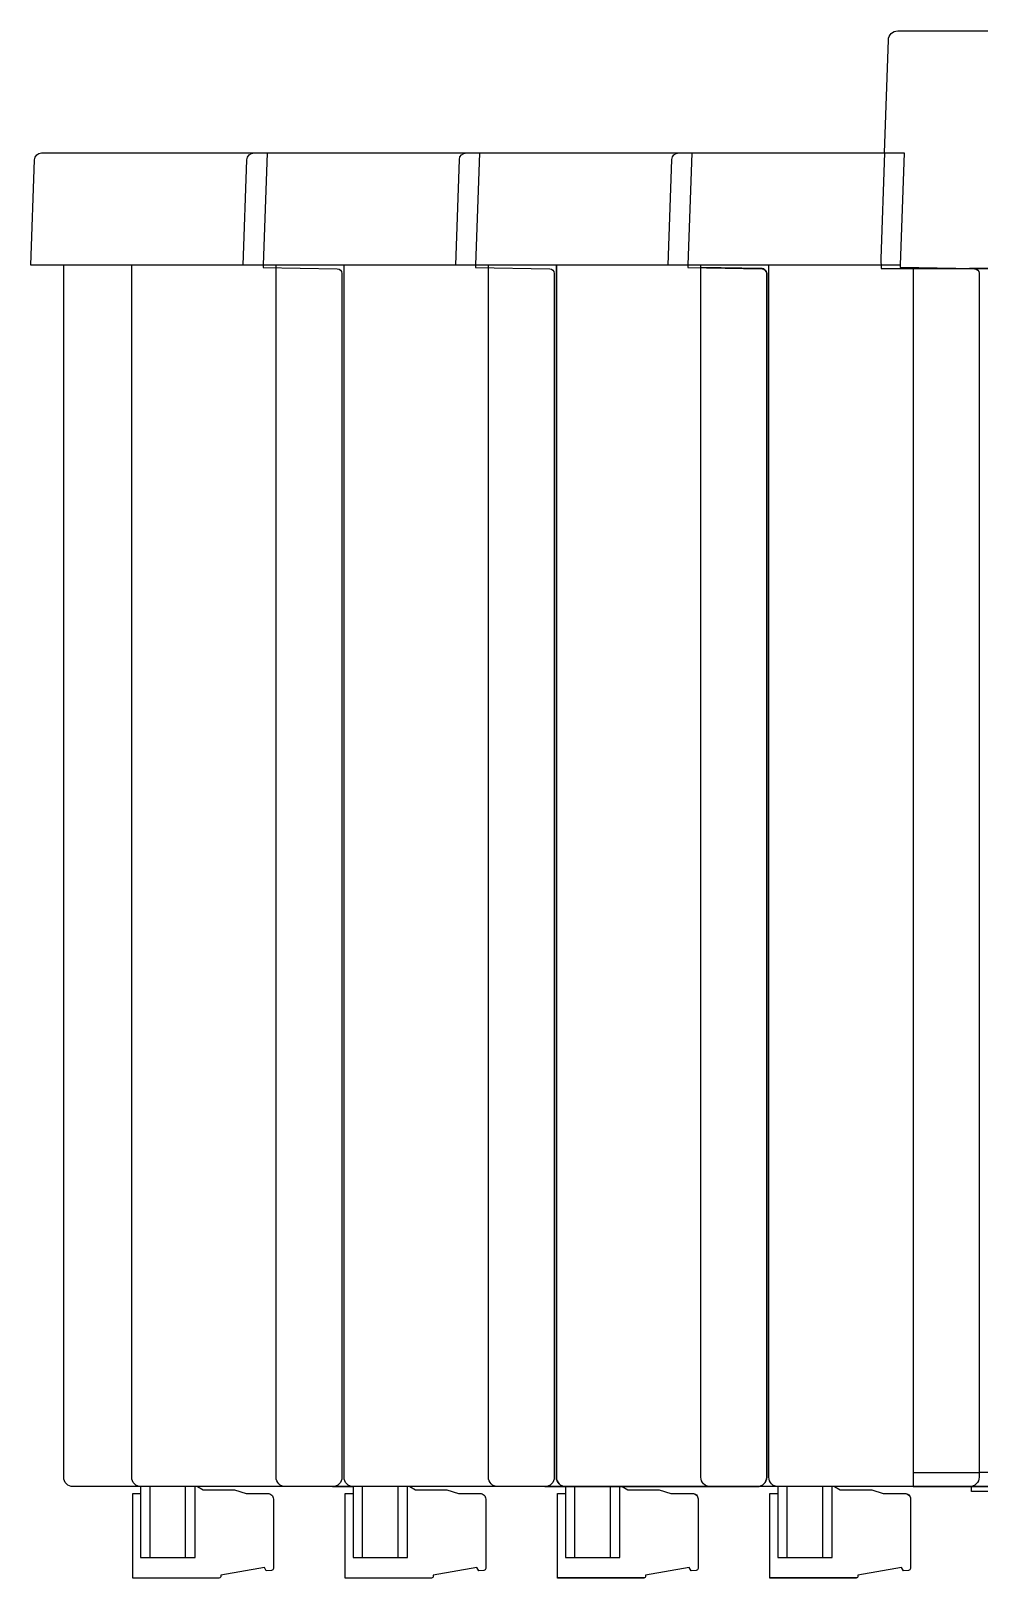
# Model space of a CAD drawing. Extents: x 1 to 47, y 1 to 35.
# Drawn here: x 35.68 to 39.67, y 19.86 to 26.36 of the extents above; entities that cross this region are included whole.
import ezdxf

# ---------------------------------------------------------------- set-up
doc = ezdxf.new("R2010")
doc.units = 0
doc.header["$MEASUREMENT"] = 0
for name, color, linetype in [('10_00______DWG_', 7, 'CONTINUOUS'), ('9_01__0__NONE', 7, 'CONTINUOUS'), ('9_02__1__21_UNIVERSAL_BINA', 7, 'CONTINUOUS'), ('9_03__2__42_UNIVERSAL_BINA', 7, 'CONTINUOUS'), ('9_04__3__63_UNIVERSAL_BINA', 7, 'CONTINUOUS'), ('9_05__4__84_UNIVERSAL_BINA', 7, 'CONTINUOUS'), ('9_06__5__21_UNIVERSAL_BINA', 7, 'CONTINUOUS'), ('9_07__6__21_UNIVERSAL_BINA', 7, 'CONTINUOUS'), ('9_08__7__21_UNIVERSAL_BINA', 7, 'CONTINUOUS'), ('9_09__8__42_UNIVERSAL_BINA', 7, 'CONTINUOUS'), ('9_10__9__42_UNIVERSAL_BINA', 7, 'CONTINUOUS'), ('9_11__A__63_UNIVERSAL_BINA', 7, 'CONTINUOUS'), ('9_12__B__12_ELECTROMECHANI', 7, 'CONTINUOUS'), ('9_13__C__24_ELECTROMECHANI', 7, 'CONTINUOUS'), ('9_14__D__36_ELECTROMECHANI', 7, 'CONTINUOUS'), ('9_15__E__48_ELECTROMECHANI', 7, 'CONTINUOUS')]:
    doc.layers.add(name, color=color, linetype=linetype)

msp = doc.modelspace()

# ---------------------------------------------------------------- linework, layer by layer
at = {"layer": '10_00______DWG_'}
msp.add_lwpolyline([(39.2677, 25.8449), (39.2842, 26.319, -0.404026), (39.3236, 26.357), (44.8472, 26.357, -0.404026), (44.8865, 26.319), (44.9186, 25.3992), (44.9172, 25.3592), (39.6244, 25.3592)], format="xyb", dxfattribs=at)
for points in [[(39.6244, 25.3592), (44.7822, 25.3592), (44.7822, 20.2432), (39.6326, 20.2432)], [(44.7822, 20.3032), (39.665, 20.3032)]]:
    msp.add_lwpolyline(points, dxfattribs=at)
msp.add_lwpolyline([(39.6326, 20.2432), (39.9476, 20.2432), (39.9476, 20.2232), (39.6326, 20.2232)], close=True, dxfattribs=at)
at = {"layer": '9_01__0__NONE'}
for points in [[(39.2677, 25.8449), (39.2521, 25.3992), (39.2535, 25.3592), (39.6244, 25.3592)], [(39.3885, 25.3592), (39.3885, 20.2432), (39.6326, 20.2432)], [(39.3885, 20.3032), (39.665, 20.3032)]]:
    msp.add_lwpolyline(points, dxfattribs=at)
at = {"layer": '9_02__1__21_UNIVERSAL_BINA'}
msp.add_lwpolyline([(39.3343, 25.373), (38.3587, 25.373), (38.3742, 25.8164, -0.404026), (38.4037, 25.8449), (39.3508, 25.8449)], format="xyb", close=True, dxfattribs=at)
for points in [[(38.8213, 20.2434), (38.5359, 20.2434, -0.414214), (38.4965, 20.2828), (38.4965, 25.373)], [(39.3343, 25.373), (39.3343, 25.3642), (39.6456, 25.3588, -0.409111), (39.665, 25.3391), (39.665, 20.2828, -0.414214), (39.6256, 20.2434), (38.8213, 20.2434, -0.414214), (38.782, 20.2828), (38.782, 25.373)], [(39.058, 20.2434), (39.082, 20.2295), (39.214, 20.2295), (39.2627, 20.215), (39.3533, 20.215, -0.414214), (39.3769, 20.1914), (39.3769, 19.899, -0.401491), (39.3693, 19.8911), (39.3473, 19.8902), (39.3396, 19.9036), (39.1564, 19.8713), (39.1564, 19.8673, -0.414214), (39.1485, 19.8595), (38.7863, 19.8595), (38.7863, 20.215), (38.8196, 20.215)]]:
    msp.add_lwpolyline(points, format="xyb", dxfattribs=at)
for points in [[(38.8196, 20.2434), (38.8196, 19.9461), (39.0479, 19.9461), (39.0479, 20.2434)], [(38.859, 19.9461), (38.859, 20.2434)], [(39.0086, 19.9461), (39.0086, 20.2434)]]:
    msp.add_lwpolyline(points, dxfattribs=at)
at = {"layer": '9_03__2__42_UNIVERSAL_BINA'}
msp.add_lwpolyline([(38.4423, 25.373), (37.4667, 25.373), (37.4822, 25.8164, -0.404026), (37.5117, 25.8449), (38.4588, 25.8449)], format="xyb", close=True, dxfattribs=at)
for points in [[(38.4037, 25.8449), (39.3508, 25.8449), (39.3343, 25.373), (38.3587, 25.373)], [(37.9276, 20.2434), (37.9276, 19.9461), (38.1559, 19.9461), (38.1559, 20.2434)], [(37.967, 19.9461), (37.967, 20.2434)], [(38.1166, 19.9461), (38.1166, 20.2434)], [(38.8213, 20.2434), (38.7336, 20.2434)], [(38.8196, 20.2434), (38.8196, 19.9461), (39.0479, 19.9461), (39.0479, 20.2434)], [(38.859, 19.9461), (38.859, 20.2434)], [(39.0086, 19.9461), (39.0086, 20.2434)]]:
    msp.add_lwpolyline(points, dxfattribs=at)
for points in [[(37.9293, 20.2434), (37.6439, 20.2434, -0.414214), (37.6045, 20.2828), (37.6045, 25.373)], [(37.89, 25.373), (37.89, 20.2828, 0.414214), (37.9293, 20.2434), (38.7336, 20.2434, 0.414214), (38.773, 20.2828), (38.773, 25.3391, 0.409111), (38.7536, 25.3588), (38.4965, 25.3633), (38.4965, 25.373)], [(39.3343, 25.373), (39.3343, 25.3642), (39.6456, 25.3588, -0.409111), (39.665, 25.3391), (39.665, 20.2828, -0.414214), (39.6256, 20.2434), (38.8213, 20.2434, -0.414214), (38.782, 20.2828), (38.782, 25.373)], [(38.166, 20.2434), (38.19, 20.2295), (38.322, 20.2295), (38.3707, 20.215), (38.4613, 20.215, -0.414214), (38.4849, 20.1914), (38.4849, 19.899, -0.401491), (38.4773, 19.8911), (38.4553, 19.8902), (38.4476, 19.9036), (38.2644, 19.8713), (38.2644, 19.8673, -0.414214), (38.2565, 19.8595), (37.8943, 19.8595), (37.8943, 20.215), (37.9276, 20.215)], [(39.058, 20.2434), (39.082, 20.2295), (39.214, 20.2295), (39.2627, 20.215), (39.3533, 20.215, -0.414214), (39.3769, 20.1914), (39.3769, 19.899, -0.401491), (39.3693, 19.8911), (39.3473, 19.8902), (39.3396, 19.9036), (39.1564, 19.8713), (39.1564, 19.8673, -0.414214), (39.1485, 19.8595), (38.7863, 19.8595), (38.7863, 20.215), (38.8196, 20.215)]]:
    msp.add_lwpolyline(points, format="xyb", dxfattribs=at)
at = {"layer": '9_04__3__63_UNIVERSAL_BINA'}
msp.add_lwpolyline([(37.5503, 25.3728), (36.5747, 25.3728), (36.5902, 25.8162, -0.404026), (36.6197, 25.8447), (37.5668, 25.8447)], format="xyb", close=True, dxfattribs=at)
for points in [[(37.5668, 25.8447), (38.4588, 25.8447), (38.4423, 25.3728), (37.5503, 25.3728)], [(38.4588, 25.8447), (39.3508, 25.8447), (39.3343, 25.3728), (38.4423, 25.3728)], [(37.0356, 20.2432), (37.0356, 19.9458), (37.2639, 19.9458), (37.2639, 20.2432)], [(37.075, 19.9458), (37.075, 20.2432)], [(37.2246, 19.9458), (37.2246, 20.2432)], [(37.8416, 20.2432), (37.9293, 20.2432)], [(37.9276, 20.2432), (37.9276, 19.9458), (38.1559, 19.9458), (38.1559, 20.2432)], [(37.967, 19.9458), (37.967, 20.2432)], [(38.1166, 19.9458), (38.1166, 20.2432)], [(38.8213, 20.2432), (38.7336, 20.2432)], [(38.8196, 20.2432), (38.8196, 19.9458), (39.0479, 19.9458), (39.0479, 20.2432)], [(38.859, 19.9458), (38.859, 20.2432)], [(39.0086, 19.9458), (39.0086, 20.2432)]]:
    msp.add_lwpolyline(points, dxfattribs=at)
for points in [[(37.0373, 20.2432), (36.7519, 20.2432, -0.414214), (36.7125, 20.2825), (36.7125, 25.3728)], [(37.5503, 25.3728), (37.5503, 25.364), (37.8616, 25.3585, -0.409111), (37.881, 25.3389), (37.881, 20.2825, -0.414214), (37.8416, 20.2432), (37.0373, 20.2432, -0.414214), (36.998, 20.2825), (36.998, 25.3728)], [(38.4423, 25.3728), (38.4423, 25.364), (38.7536, 25.3585, -0.409111), (38.773, 25.3389), (38.773, 20.2825, -0.414214), (38.7336, 20.2432), (37.9293, 20.2432, -0.414214), (37.89, 20.2825), (37.89, 25.3728)], [(39.3343, 25.3728), (39.3343, 25.364), (39.6456, 25.3585, -0.409111), (39.665, 25.3389), (39.665, 20.2825, -0.414214), (39.6256, 20.2432), (38.8213, 20.2432, -0.414214), (38.782, 20.2825), (38.782, 25.3728)], [(37.274, 20.2432), (37.298, 20.2293), (37.43, 20.2293), (37.4787, 20.2147), (37.5693, 20.2147, -0.414214), (37.5929, 20.1911), (37.5929, 19.8988, -0.401491), (37.5853, 19.8909), (37.5633, 19.8899), (37.5556, 19.9033), (37.3724, 19.871), (37.3724, 19.8671, -0.414214), (37.3645, 19.8592), (37.0023, 19.8592), (37.0023, 20.2147), (37.0356, 20.2147)], [(38.166, 20.2432), (38.19, 20.2293), (38.322, 20.2293), (38.3707, 20.2147), (38.4613, 20.2147, -0.414214), (38.4849, 20.1911), (38.4849, 19.8988, -0.401491), (38.4773, 19.8909), (38.4553, 19.8899), (38.4476, 19.9033), (38.2644, 19.871), (38.2644, 19.8671, -0.414214), (38.2565, 19.8592), (37.8943, 19.8592), (37.8943, 20.2147), (37.9276, 20.2147)], [(39.058, 20.2432), (39.082, 20.2293), (39.214, 20.2293), (39.2627, 20.2147), (39.3532, 20.2147, -0.414214), (39.3769, 20.1911), (39.3769, 19.8988, -0.401491), (39.3693, 19.8909), (39.3473, 19.8899), (39.3396, 19.9033), (39.1564, 19.871), (39.1564, 19.8671, -0.414214), (39.1485, 19.8592), (38.7863, 19.8592), (38.7863, 20.2147), (38.8196, 20.2147)]]:
    msp.add_lwpolyline(points, format="xyb", dxfattribs=at)
at = {"layer": '9_05__4__84_UNIVERSAL_BINA'}
msp.add_lwpolyline([(36.6583, 25.3728), (35.6827, 25.3728), (35.6982, 25.8162, -0.404026), (35.7277, 25.8447), (36.6748, 25.8447)], format="xyb", close=True, dxfattribs=at)
for points in [[(36.6748, 25.8447), (37.5668, 25.8447), (37.5503, 25.3728), (36.6583, 25.3728)], [(37.5668, 25.8447), (38.4588, 25.8447), (38.4423, 25.3728), (37.5503, 25.3728)], [(38.4588, 25.8447), (39.3508, 25.8447), (39.3343, 25.3728), (38.4423, 25.3728)], [(36.1436, 20.2432), (36.1436, 19.9458), (36.3719, 19.9458), (36.3719, 20.2432)], [(36.183, 19.9458), (36.183, 20.2432)], [(36.3326, 19.9458), (36.3326, 20.2432)], [(36.9496, 20.2432), (37.0373, 20.2432)], [(37.0356, 20.2432), (37.0356, 19.9458), (37.2639, 19.9458), (37.2639, 20.2432)], [(37.075, 19.9458), (37.075, 20.2432)], [(37.8416, 20.2432), (37.9293, 20.2432)], [(37.9276, 20.2432), (37.9276, 19.9458), (38.1559, 19.9458), (38.1559, 20.2432)], [(37.967, 19.9458), (37.967, 20.2432)], [(38.1166, 19.9458), (38.1166, 20.2432)], [(38.8213, 20.2432), (38.7336, 20.2432)], [(38.8196, 20.2432), (38.8196, 19.9458), (39.0479, 19.9458), (39.0479, 20.2432)], [(38.859, 19.9458), (38.859, 20.2432)], [(39.0086, 19.9458), (39.0086, 20.2432)]]:
    msp.add_lwpolyline(points, dxfattribs=at)
for points in [[(36.1453, 20.2432), (35.8599, 20.2432, -0.414214), (35.8205, 20.2825), (35.8205, 25.3728)], [(36.6583, 25.3728), (36.6583, 25.364), (36.9696, 25.3585, -0.409111), (36.989, 25.3389), (36.989, 20.2825, -0.414214), (36.9496, 20.2432), (36.1453, 20.2432, -0.414214), (36.106, 20.2825), (36.106, 25.3728)], [(37.5503, 25.3728), (37.5503, 25.364), (37.8616, 25.3585, -0.409111), (37.881, 25.3389), (37.881, 20.2825, -0.414214), (37.8416, 20.2432), (37.0373, 20.2432, -0.414214), (36.998, 20.2825), (36.998, 25.3728)], [(38.4423, 25.3728), (38.4423, 25.364), (38.7536, 25.3585, -0.409111), (38.773, 25.3389), (38.773, 20.2825, -0.414214), (38.7336, 20.2432), (37.9293, 20.2432, -0.414214), (37.89, 20.2825), (37.89, 25.3728)], [(39.3343, 25.3728), (39.3343, 25.364), (39.6456, 25.3585, -0.409111), (39.665, 25.3389), (39.665, 20.2825, -0.414214), (39.6256, 20.2432), (38.8213, 20.2432, -0.414214), (38.782, 20.2825), (38.782, 25.3728)], [(36.382, 20.2432), (36.406, 20.2293), (36.538, 20.2293), (36.5867, 20.2147), (36.6773, 20.2147, -0.414214), (36.7009, 20.1911), (36.7009, 19.8988, -0.401491), (36.6933, 19.8909), (36.6713, 19.8899), (36.6636, 19.9033), (36.4804, 19.871), (36.4804, 19.8671, -0.414214), (36.4725, 19.8592), (36.1103, 19.8592), (36.1103, 20.2147), (36.1436, 20.2147)], [(37.274, 20.2432), (37.298, 20.2293), (37.43, 20.2293), (37.4787, 20.2147), (37.5693, 20.2147, -0.414214), (37.5929, 20.1911), (37.5929, 19.8988, -0.401491), (37.5853, 19.8909), (37.5633, 19.8899), (37.5556, 19.9033), (37.3724, 19.871), (37.3724, 19.8671, -0.414214), (37.3645, 19.8592), (37.0023, 19.8592), (37.0023, 20.2147), (37.0356, 20.2147)], [(38.166, 20.2432), (38.19, 20.2293), (38.322, 20.2293), (38.3707, 20.2147), (38.4612, 20.2147, -0.414214), (38.4849, 20.1911), (38.4849, 19.8988, -0.401491), (38.4773, 19.8909), (38.4553, 19.8899), (38.4476, 19.9033), (38.2644, 19.871), (38.2644, 19.8671, -0.414214), (38.2565, 19.8592), (37.8943, 19.8592), (37.8943, 20.2147), (37.9276, 20.2147)], [(39.058, 20.2432), (39.082, 20.2293), (39.214, 20.2293), (39.2627, 20.2147), (39.3532, 20.2147, -0.414214), (39.3769, 20.1911), (39.3769, 19.8988, -0.401491), (39.3693, 19.8909), (39.3473, 19.8899), (39.3396, 19.9033), (39.1564, 19.871), (39.1564, 19.8671, -0.414214), (39.1485, 19.8592), (38.7863, 19.8592), (38.7863, 20.2147), (38.8196, 20.2147)]]:
    msp.add_lwpolyline(points, format="xyb", dxfattribs=at)
at = {"layer": '9_06__5__21_UNIVERSAL_BINA'}
msp.add_lwpolyline([(38.4423, 25.373), (37.4667, 25.373), (37.4822, 25.8164, -0.404026), (37.5117, 25.8449), (38.4588, 25.8449)], format="xyb", close=True, dxfattribs=at)
for points in [[(38.4037, 25.8449), (39.3508, 25.8449), (39.3343, 25.373), (38.3587, 25.373)], [(37.9276, 20.2434), (37.9276, 19.9461), (38.1559, 19.9461), (38.1559, 20.2434)], [(37.967, 19.9461), (37.967, 20.2434)], [(38.1166, 19.9461), (38.1166, 20.2434)], [(38.8213, 20.2434), (38.7336, 20.2434)], [(38.8196, 20.2434), (38.8196, 19.9461), (39.0479, 19.9461), (39.0479, 20.2434)], [(38.859, 19.9461), (38.859, 20.2434)], [(39.0086, 19.9461), (39.0086, 20.2434)]]:
    msp.add_lwpolyline(points, dxfattribs=at)
for points in [[(37.9293, 20.2434), (37.6439, 20.2434, -0.414214), (37.6045, 20.2828), (37.6045, 25.373)], [(37.89, 25.373), (37.89, 20.2828, 0.414214), (37.9293, 20.2434), (38.7336, 20.2434, 0.414214), (38.773, 20.2828), (38.773, 25.3391, 0.409111), (38.7536, 25.3588), (38.4965, 25.3633), (38.4965, 25.373)], [(39.3343, 25.373), (39.3343, 25.3642), (39.6456, 25.3588, -0.409111), (39.665, 25.3391), (39.665, 20.2828, -0.414214), (39.6256, 20.2434), (38.8213, 20.2434, -0.414214), (38.782, 20.2828), (38.782, 25.373)], [(38.166, 20.2434), (38.19, 20.2295), (38.322, 20.2295), (38.3707, 20.215), (38.4613, 20.215, -0.414214), (38.4849, 20.1914), (38.4849, 19.899, -0.401491), (38.4773, 19.8911), (38.4553, 19.8902), (38.4476, 19.9036), (38.2644, 19.8713), (38.2644, 19.8673, -0.414214), (38.2565, 19.8595), (37.8943, 19.8595), (37.8943, 20.215), (37.9276, 20.215)], [(39.058, 20.2434), (39.082, 20.2295), (39.214, 20.2295), (39.2627, 20.215), (39.3533, 20.215, -0.414214), (39.3769, 20.1914), (39.3769, 19.899, -0.401491), (39.3693, 19.8911), (39.3473, 19.8902), (39.3396, 19.9036), (39.1564, 19.8713), (39.1564, 19.8673, -0.414214), (39.1485, 19.8595), (38.7863, 19.8595), (38.7863, 20.215), (38.8196, 20.215)]]:
    msp.add_lwpolyline(points, format="xyb", dxfattribs=at)
at = {"layer": '9_07__6__21_UNIVERSAL_BINA'}
msp.add_lwpolyline([(37.5503, 25.3728), (36.5747, 25.3728), (36.5902, 25.8162, -0.404026), (36.6197, 25.8447), (37.5668, 25.8447)], format="xyb", close=True, dxfattribs=at)
for points in [[(37.5668, 25.8447), (38.4588, 25.8447), (38.4423, 25.3728), (37.5503, 25.3728)], [(38.4588, 25.8447), (39.3508, 25.8447), (39.3343, 25.3728), (38.4423, 25.3728)], [(37.0356, 20.2432), (37.0356, 19.9458), (37.2639, 19.9458), (37.2639, 20.2432)], [(37.075, 19.9458), (37.075, 20.2432)], [(37.2246, 19.9458), (37.2246, 20.2432)], [(37.8416, 20.2432), (37.9293, 20.2432)], [(37.9276, 20.2432), (37.9276, 19.9458), (38.1559, 19.9458), (38.1559, 20.2432)], [(37.967, 19.9458), (37.967, 20.2432)], [(38.1166, 19.9458), (38.1166, 20.2432)], [(38.8213, 20.2432), (38.7336, 20.2432)], [(38.8196, 20.2432), (38.8196, 19.9458), (39.0479, 19.9458), (39.0479, 20.2432)], [(38.859, 19.9458), (38.859, 20.2432)], [(39.0086, 19.9458), (39.0086, 20.2432)]]:
    msp.add_lwpolyline(points, dxfattribs=at)
for points in [[(37.0373, 20.2432), (36.7519, 20.2432, -0.414214), (36.7125, 20.2825), (36.7125, 25.3728)], [(37.5503, 25.3728), (37.5503, 25.364), (37.8616, 25.3585, -0.409111), (37.881, 25.3389), (37.881, 20.2825, -0.414214), (37.8416, 20.2432), (37.0373, 20.2432, -0.414214), (36.998, 20.2825), (36.998, 25.3728)], [(38.4423, 25.3728), (38.4423, 25.364), (38.7536, 25.3585, -0.409111), (38.773, 25.3389), (38.773, 20.2825, -0.414214), (38.7336, 20.2432), (37.9293, 20.2432, -0.414214), (37.89, 20.2825), (37.89, 25.3728)], [(39.3343, 25.3728), (39.3343, 25.364), (39.6456, 25.3585, -0.409111), (39.665, 25.3389), (39.665, 20.2825, -0.414214), (39.6256, 20.2432), (38.8213, 20.2432, -0.414214), (38.782, 20.2825), (38.782, 25.3728)], [(37.274, 20.2432), (37.298, 20.2293), (37.43, 20.2293), (37.4787, 20.2147), (37.5693, 20.2147, -0.414214), (37.5929, 20.1911), (37.5929, 19.8988, -0.401491), (37.5853, 19.8909), (37.5633, 19.8899), (37.5556, 19.9033), (37.3724, 19.871), (37.3724, 19.8671, -0.414214), (37.3645, 19.8592), (37.0023, 19.8592), (37.0023, 20.2147), (37.0356, 20.2147)], [(38.166, 20.2432), (38.19, 20.2293), (38.322, 20.2293), (38.3707, 20.2147), (38.4613, 20.2147, -0.414214), (38.4849, 20.1911), (38.4849, 19.8988, -0.401491), (38.4773, 19.8909), (38.4553, 19.8899), (38.4476, 19.9033), (38.2644, 19.871), (38.2644, 19.8671, -0.414214), (38.2565, 19.8592), (37.8943, 19.8592), (37.8943, 20.2147), (37.9276, 20.2147)], [(39.058, 20.2432), (39.082, 20.2293), (39.214, 20.2293), (39.2627, 20.2147), (39.3532, 20.2147, -0.414214), (39.3769, 20.1911), (39.3769, 19.8988, -0.401491), (39.3693, 19.8909), (39.3473, 19.8899), (39.3396, 19.9033), (39.1564, 19.871), (39.1564, 19.8671, -0.414214), (39.1485, 19.8592), (38.7863, 19.8592), (38.7863, 20.2147), (38.8196, 20.2147)]]:
    msp.add_lwpolyline(points, format="xyb", dxfattribs=at)
at = {"layer": '9_08__7__21_UNIVERSAL_BINA'}
msp.add_lwpolyline([(36.6583, 25.3728), (35.6827, 25.3728), (35.6982, 25.8162, -0.404026), (35.7277, 25.8447), (36.6748, 25.8447)], format="xyb", close=True, dxfattribs=at)
for points in [[(36.6748, 25.8447), (37.5668, 25.8447), (37.5503, 25.3728), (36.6583, 25.3728)], [(37.5668, 25.8447), (38.4588, 25.8447), (38.4423, 25.3728), (37.5503, 25.3728)], [(38.4588, 25.8447), (39.3508, 25.8447), (39.3343, 25.3728), (38.4423, 25.3728)], [(36.1436, 20.2432), (36.1436, 19.9458), (36.3719, 19.9458), (36.3719, 20.2432)], [(36.183, 19.9458), (36.183, 20.2432)], [(36.3326, 19.9458), (36.3326, 20.2432)], [(36.9496, 20.2432), (37.0373, 20.2432)], [(37.0356, 20.2432), (37.0356, 19.9458), (37.2639, 19.9458), (37.2639, 20.2432)], [(37.075, 19.9458), (37.075, 20.2432)], [(37.8416, 20.2432), (37.9293, 20.2432)], [(37.9276, 20.2432), (37.9276, 19.9458), (38.1559, 19.9458), (38.1559, 20.2432)], [(37.967, 19.9458), (37.967, 20.2432)], [(38.1166, 19.9458), (38.1166, 20.2432)], [(38.8213, 20.2432), (38.7336, 20.2432)], [(38.8196, 20.2432), (38.8196, 19.9458), (39.0479, 19.9458), (39.0479, 20.2432)], [(38.859, 19.9458), (38.859, 20.2432)], [(39.0086, 19.9458), (39.0086, 20.2432)]]:
    msp.add_lwpolyline(points, dxfattribs=at)
for points in [[(36.1453, 20.2432), (35.8599, 20.2432, -0.414214), (35.8205, 20.2825), (35.8205, 25.3728)], [(36.6583, 25.3728), (36.6583, 25.364), (36.9696, 25.3585, -0.409111), (36.989, 25.3389), (36.989, 20.2825, -0.414214), (36.9496, 20.2432), (36.1453, 20.2432, -0.414214), (36.106, 20.2825), (36.106, 25.3728)], [(37.5503, 25.3728), (37.5503, 25.364), (37.8616, 25.3585, -0.409111), (37.881, 25.3389), (37.881, 20.2825, -0.414214), (37.8416, 20.2432), (37.0373, 20.2432, -0.414214), (36.998, 20.2825), (36.998, 25.3728)], [(38.4423, 25.3728), (38.4423, 25.364), (38.7536, 25.3585, -0.409111), (38.773, 25.3389), (38.773, 20.2825, -0.414214), (38.7336, 20.2432), (37.9293, 20.2432, -0.414214), (37.89, 20.2825), (37.89, 25.3728)], [(39.3343, 25.3728), (39.3343, 25.364), (39.6456, 25.3585, -0.409111), (39.665, 25.3389), (39.665, 20.2825, -0.414214), (39.6256, 20.2432), (38.8213, 20.2432, -0.414214), (38.782, 20.2825), (38.782, 25.3728)], [(36.382, 20.2432), (36.406, 20.2293), (36.538, 20.2293), (36.5867, 20.2147), (36.6773, 20.2147, -0.414214), (36.7009, 20.1911), (36.7009, 19.8988, -0.401491), (36.6933, 19.8909), (36.6713, 19.8899), (36.6636, 19.9033), (36.4804, 19.871), (36.4804, 19.8671, -0.414214), (36.4725, 19.8592), (36.1103, 19.8592), (36.1103, 20.2147), (36.1436, 20.2147)], [(37.274, 20.2432), (37.298, 20.2293), (37.43, 20.2293), (37.4787, 20.2147), (37.5693, 20.2147, -0.414214), (37.5929, 20.1911), (37.5929, 19.8988, -0.401491), (37.5853, 19.8909), (37.5633, 19.8899), (37.5556, 19.9033), (37.3724, 19.871), (37.3724, 19.8671, -0.414214), (37.3645, 19.8592), (37.0023, 19.8592), (37.0023, 20.2147), (37.0356, 20.2147)], [(38.166, 20.2432), (38.19, 20.2293), (38.322, 20.2293), (38.3707, 20.2147), (38.4612, 20.2147, -0.414214), (38.4849, 20.1911), (38.4849, 19.8988, -0.401491), (38.4773, 19.8909), (38.4553, 19.8899), (38.4476, 19.9033), (38.2644, 19.871), (38.2644, 19.8671, -0.414214), (38.2565, 19.8592), (37.8943, 19.8592), (37.8943, 20.2147), (37.9276, 20.2147)], [(39.058, 20.2432), (39.082, 20.2293), (39.214, 20.2293), (39.2627, 20.2147), (39.3532, 20.2147, -0.414214), (39.3769, 20.1911), (39.3769, 19.8988, -0.401491), (39.3693, 19.8909), (39.3473, 19.8899), (39.3396, 19.9033), (39.1564, 19.871), (39.1564, 19.8671, -0.414214), (39.1485, 19.8592), (38.7863, 19.8592), (38.7863, 20.2147), (38.8196, 20.2147)]]:
    msp.add_lwpolyline(points, format="xyb", dxfattribs=at)
at = {"layer": '9_09__8__42_UNIVERSAL_BINA'}
msp.add_lwpolyline([(37.5503, 25.3728), (36.5747, 25.3728), (36.5902, 25.8162, -0.404026), (36.6197, 25.8447), (37.5668, 25.8447)], format="xyb", close=True, dxfattribs=at)
for points in [[(37.5668, 25.8447), (38.4588, 25.8447), (38.4423, 25.3728), (37.5503, 25.3728)], [(38.4588, 25.8447), (39.3508, 25.8447), (39.3343, 25.3728), (38.4423, 25.3728)], [(37.0356, 20.2432), (37.0356, 19.9458), (37.2639, 19.9458), (37.2639, 20.2432)], [(37.075, 19.9458), (37.075, 20.2432)], [(37.2246, 19.9458), (37.2246, 20.2432)], [(37.8416, 20.2432), (37.9293, 20.2432)], [(37.9276, 20.2432), (37.9276, 19.9458), (38.1559, 19.9458), (38.1559, 20.2432)], [(37.967, 19.9458), (37.967, 20.2432)], [(38.1166, 19.9458), (38.1166, 20.2432)], [(38.8213, 20.2432), (38.7336, 20.2432)], [(38.8196, 20.2432), (38.8196, 19.9458), (39.0479, 19.9458), (39.0479, 20.2432)], [(38.859, 19.9458), (38.859, 20.2432)], [(39.0086, 19.9458), (39.0086, 20.2432)]]:
    msp.add_lwpolyline(points, dxfattribs=at)
for points in [[(37.0373, 20.2432), (36.7519, 20.2432, -0.414214), (36.7125, 20.2825), (36.7125, 25.3728)], [(37.5503, 25.3728), (37.5503, 25.364), (37.8616, 25.3585, -0.409111), (37.881, 25.3389), (37.881, 20.2825, -0.414214), (37.8416, 20.2432), (37.0373, 20.2432, -0.414214), (36.998, 20.2825), (36.998, 25.3728)], [(38.4423, 25.3728), (38.4423, 25.364), (38.7536, 25.3585, -0.409111), (38.773, 25.3389), (38.773, 20.2825, -0.414214), (38.7336, 20.2432), (37.9293, 20.2432, -0.414214), (37.89, 20.2825), (37.89, 25.3728)], [(39.3343, 25.3728), (39.3343, 25.364), (39.6456, 25.3585, -0.409111), (39.665, 25.3389), (39.665, 20.2825, -0.414214), (39.6256, 20.2432), (38.8213, 20.2432, -0.414214), (38.782, 20.2825), (38.782, 25.3728)], [(37.274, 20.2432), (37.298, 20.2293), (37.43, 20.2293), (37.4787, 20.2147), (37.5693, 20.2147, -0.414214), (37.5929, 20.1911), (37.5929, 19.8988, -0.401491), (37.5853, 19.8909), (37.5633, 19.8899), (37.5556, 19.9033), (37.3724, 19.871), (37.3724, 19.8671, -0.414214), (37.3645, 19.8592), (37.0023, 19.8592), (37.0023, 20.2147), (37.0356, 20.2147)], [(38.166, 20.2432), (38.19, 20.2293), (38.322, 20.2293), (38.3707, 20.2147), (38.4613, 20.2147, -0.414214), (38.4849, 20.1911), (38.4849, 19.8988, -0.401491), (38.4773, 19.8909), (38.4553, 19.8899), (38.4476, 19.9033), (38.2644, 19.871), (38.2644, 19.8671, -0.414214), (38.2565, 19.8592), (37.8943, 19.8592), (37.8943, 20.2147), (37.9276, 20.2147)], [(39.058, 20.2432), (39.082, 20.2293), (39.214, 20.2293), (39.2627, 20.2147), (39.3532, 20.2147, -0.414214), (39.3769, 20.1911), (39.3769, 19.8988, -0.401491), (39.3693, 19.8909), (39.3473, 19.8899), (39.3396, 19.9033), (39.1564, 19.871), (39.1564, 19.8671, -0.414214), (39.1485, 19.8592), (38.7863, 19.8592), (38.7863, 20.2147), (38.8196, 20.2147)]]:
    msp.add_lwpolyline(points, format="xyb", dxfattribs=at)
at = {"layer": '9_10__9__42_UNIVERSAL_BINA'}
msp.add_lwpolyline([(36.6583, 25.3728), (35.6827, 25.3728), (35.6982, 25.8162, -0.404026), (35.7277, 25.8447), (36.6748, 25.8447)], format="xyb", close=True, dxfattribs=at)
for points in [[(36.6748, 25.8447), (37.5668, 25.8447), (37.5503, 25.3728), (36.6583, 25.3728)], [(37.5668, 25.8447), (38.4588, 25.8447), (38.4423, 25.3728), (37.5503, 25.3728)], [(38.4588, 25.8447), (39.3508, 25.8447), (39.3343, 25.3728), (38.4423, 25.3728)], [(36.1436, 20.2432), (36.1436, 19.9458), (36.3719, 19.9458), (36.3719, 20.2432)], [(36.183, 19.9458), (36.183, 20.2432)], [(36.3326, 19.9458), (36.3326, 20.2432)], [(36.9496, 20.2432), (37.0373, 20.2432)], [(37.0356, 20.2432), (37.0356, 19.9458), (37.2639, 19.9458), (37.2639, 20.2432)], [(37.075, 19.9458), (37.075, 20.2432)], [(37.8416, 20.2432), (37.9293, 20.2432)], [(37.9276, 20.2432), (37.9276, 19.9458), (38.1559, 19.9458), (38.1559, 20.2432)], [(37.967, 19.9458), (37.967, 20.2432)], [(38.1166, 19.9458), (38.1166, 20.2432)], [(38.8213, 20.2432), (38.7336, 20.2432)], [(38.8196, 20.2432), (38.8196, 19.9458), (39.0479, 19.9458), (39.0479, 20.2432)], [(38.859, 19.9458), (38.859, 20.2432)], [(39.0086, 19.9458), (39.0086, 20.2432)]]:
    msp.add_lwpolyline(points, dxfattribs=at)
for points in [[(36.1453, 20.2432), (35.8599, 20.2432, -0.414214), (35.8205, 20.2825), (35.8205, 25.3728)], [(36.6583, 25.3728), (36.6583, 25.364), (36.9696, 25.3585, -0.409111), (36.989, 25.3389), (36.989, 20.2825, -0.414214), (36.9496, 20.2432), (36.1453, 20.2432, -0.414214), (36.106, 20.2825), (36.106, 25.3728)], [(37.5503, 25.3728), (37.5503, 25.364), (37.8616, 25.3585, -0.409111), (37.881, 25.3389), (37.881, 20.2825, -0.414214), (37.8416, 20.2432), (37.0373, 20.2432, -0.414214), (36.998, 20.2825), (36.998, 25.3728)], [(38.4423, 25.3728), (38.4423, 25.364), (38.7536, 25.3585, -0.409111), (38.773, 25.3389), (38.773, 20.2825, -0.414214), (38.7336, 20.2432), (37.9293, 20.2432, -0.414214), (37.89, 20.2825), (37.89, 25.3728)], [(39.3343, 25.3728), (39.3343, 25.364), (39.6456, 25.3585, -0.409111), (39.665, 25.3389), (39.665, 20.2825, -0.414214), (39.6256, 20.2432), (38.8213, 20.2432, -0.414214), (38.782, 20.2825), (38.782, 25.3728)], [(36.382, 20.2432), (36.406, 20.2293), (36.538, 20.2293), (36.5867, 20.2147), (36.6773, 20.2147, -0.414214), (36.7009, 20.1911), (36.7009, 19.8988, -0.401491), (36.6933, 19.8909), (36.6713, 19.8899), (36.6636, 19.9033), (36.4804, 19.871), (36.4804, 19.8671, -0.414214), (36.4725, 19.8592), (36.1103, 19.8592), (36.1103, 20.2147), (36.1436, 20.2147)], [(37.274, 20.2432), (37.298, 20.2293), (37.43, 20.2293), (37.4787, 20.2147), (37.5693, 20.2147, -0.414214), (37.5929, 20.1911), (37.5929, 19.8988, -0.401491), (37.5853, 19.8909), (37.5633, 19.8899), (37.5556, 19.9033), (37.3724, 19.871), (37.3724, 19.8671, -0.414214), (37.3645, 19.8592), (37.0023, 19.8592), (37.0023, 20.2147), (37.0356, 20.2147)], [(38.166, 20.2432), (38.19, 20.2293), (38.322, 20.2293), (38.3707, 20.2147), (38.4612, 20.2147, -0.414214), (38.4849, 20.1911), (38.4849, 19.8988, -0.401491), (38.4773, 19.8909), (38.4553, 19.8899), (38.4476, 19.9033), (38.2644, 19.871), (38.2644, 19.8671, -0.414214), (38.2565, 19.8592), (37.8943, 19.8592), (37.8943, 20.2147), (37.9276, 20.2147)], [(39.058, 20.2432), (39.082, 20.2293), (39.214, 20.2293), (39.2627, 20.2147), (39.3532, 20.2147, -0.414214), (39.3769, 20.1911), (39.3769, 19.8988, -0.401491), (39.3693, 19.8909), (39.3473, 19.8899), (39.3396, 19.9033), (39.1564, 19.871), (39.1564, 19.8671, -0.414214), (39.1485, 19.8592), (38.7863, 19.8592), (38.7863, 20.2147), (38.8196, 20.2147)]]:
    msp.add_lwpolyline(points, format="xyb", dxfattribs=at)
at = {"layer": '9_11__A__63_UNIVERSAL_BINA'}
msp.add_lwpolyline([(36.6583, 25.3728), (35.6827, 25.3728), (35.6982, 25.8162, -0.404026), (35.7277, 25.8447), (36.6748, 25.8447)], format="xyb", close=True, dxfattribs=at)
for points in [[(36.6748, 25.8447), (37.5668, 25.8447), (37.5503, 25.3728), (36.6583, 25.3728)], [(37.5668, 25.8447), (38.4588, 25.8447), (38.4423, 25.3728), (37.5503, 25.3728)], [(38.4588, 25.8447), (39.3508, 25.8447), (39.3343, 25.3728), (38.4423, 25.3728)], [(36.1436, 20.2432), (36.1436, 19.9458), (36.3719, 19.9458), (36.3719, 20.2432)], [(36.183, 19.9458), (36.183, 20.2432)], [(36.3326, 19.9458), (36.3326, 20.2432)], [(36.9496, 20.2432), (37.0373, 20.2432)], [(37.0356, 20.2432), (37.0356, 19.9458), (37.2639, 19.9458), (37.2639, 20.2432)], [(37.075, 19.9458), (37.075, 20.2432)], [(37.8416, 20.2432), (37.9293, 20.2432)], [(37.9276, 20.2432), (37.9276, 19.9458), (38.1559, 19.9458), (38.1559, 20.2432)], [(37.967, 19.9458), (37.967, 20.2432)], [(38.1166, 19.9458), (38.1166, 20.2432)], [(38.8213, 20.2432), (38.7336, 20.2432)], [(38.8196, 20.2432), (38.8196, 19.9458), (39.0479, 19.9458), (39.0479, 20.2432)], [(38.859, 19.9458), (38.859, 20.2432)], [(39.0086, 19.9458), (39.0086, 20.2432)]]:
    msp.add_lwpolyline(points, dxfattribs=at)
for points in [[(36.1453, 20.2432), (35.8599, 20.2432, -0.414214), (35.8205, 20.2825), (35.8205, 25.3728)], [(36.6583, 25.3728), (36.6583, 25.364), (36.9696, 25.3585, -0.409111), (36.989, 25.3389), (36.989, 20.2825, -0.414214), (36.9496, 20.2432), (36.1453, 20.2432, -0.414214), (36.106, 20.2825), (36.106, 25.3728)], [(37.5503, 25.3728), (37.5503, 25.364), (37.8616, 25.3585, -0.409111), (37.881, 25.3389), (37.881, 20.2825, -0.414214), (37.8416, 20.2432), (37.0373, 20.2432, -0.414214), (36.998, 20.2825), (36.998, 25.3728)], [(38.4423, 25.3728), (38.4423, 25.364), (38.7536, 25.3585, -0.409111), (38.773, 25.3389), (38.773, 20.2825, -0.414214), (38.7336, 20.2432), (37.9293, 20.2432, -0.414214), (37.89, 20.2825), (37.89, 25.3728)], [(39.3343, 25.3728), (39.3343, 25.364), (39.6456, 25.3585, -0.409111), (39.665, 25.3389), (39.665, 20.2825, -0.414214), (39.6256, 20.2432), (38.8213, 20.2432, -0.414214), (38.782, 20.2825), (38.782, 25.3728)], [(36.382, 20.2432), (36.406, 20.2293), (36.538, 20.2293), (36.5867, 20.2147), (36.6773, 20.2147, -0.414214), (36.7009, 20.1911), (36.7009, 19.8988, -0.401491), (36.6933, 19.8909), (36.6713, 19.8899), (36.6636, 19.9033), (36.4804, 19.871), (36.4804, 19.8671, -0.414214), (36.4725, 19.8592), (36.1103, 19.8592), (36.1103, 20.2147), (36.1436, 20.2147)], [(37.274, 20.2432), (37.298, 20.2293), (37.43, 20.2293), (37.4787, 20.2147), (37.5693, 20.2147, -0.414214), (37.5929, 20.1911), (37.5929, 19.8988, -0.401491), (37.5853, 19.8909), (37.5633, 19.8899), (37.5556, 19.9033), (37.3724, 19.871), (37.3724, 19.8671, -0.414214), (37.3645, 19.8592), (37.0023, 19.8592), (37.0023, 20.2147), (37.0356, 20.2147)], [(38.166, 20.2432), (38.19, 20.2293), (38.322, 20.2293), (38.3707, 20.2147), (38.4612, 20.2147, -0.414214), (38.4849, 20.1911), (38.4849, 19.8988, -0.401491), (38.4773, 19.8909), (38.4553, 19.8899), (38.4476, 19.9033), (38.2644, 19.871), (38.2644, 19.8671, -0.414214), (38.2565, 19.8592), (37.8943, 19.8592), (37.8943, 20.2147), (37.9276, 20.2147)], [(39.058, 20.2432), (39.082, 20.2293), (39.214, 20.2293), (39.2627, 20.2147), (39.3532, 20.2147, -0.414214), (39.3769, 20.1911), (39.3769, 19.8988, -0.401491), (39.3693, 19.8909), (39.3473, 19.8899), (39.3396, 19.9033), (39.1564, 19.871), (39.1564, 19.8671, -0.414214), (39.1485, 19.8592), (38.7863, 19.8592), (38.7863, 20.2147), (38.8196, 20.2147)]]:
    msp.add_lwpolyline(points, format="xyb", dxfattribs=at)
at = {"layer": '9_12__B__12_ELECTROMECHANI'}
msp.add_lwpolyline([(39.3343, 25.373), (38.3587, 25.373), (38.3742, 25.8164, -0.404026), (38.4037, 25.8449), (39.3508, 25.8449)], format="xyb", close=True, dxfattribs=at)
for points in [[(38.8213, 20.2434), (38.5359, 20.2434, -0.414214), (38.4965, 20.2828), (38.4965, 25.373)], [(39.3343, 25.373), (39.3343, 25.3642), (39.6456, 25.3588, -0.409111), (39.665, 25.3391), (39.665, 20.2828, -0.414214), (39.6256, 20.2434), (38.8213, 20.2434, -0.414214), (38.782, 20.2828), (38.782, 25.373)], [(39.058, 20.2434), (39.082, 20.2295), (39.214, 20.2295), (39.2627, 20.215), (39.3533, 20.215, -0.414214), (39.3769, 20.1914), (39.3769, 19.899, -0.401491), (39.3693, 19.8911), (39.3473, 19.8902), (39.3396, 19.9036), (39.1564, 19.8713), (39.1564, 19.8673, -0.414214), (39.1485, 19.8595), (38.7863, 19.8595), (38.7863, 20.215), (38.8196, 20.215)]]:
    msp.add_lwpolyline(points, format="xyb", dxfattribs=at)
for points in [[(38.8196, 20.2434), (38.8196, 19.9461), (39.0479, 19.9461), (39.0479, 20.2434)], [(38.859, 19.9461), (38.859, 20.2434)], [(39.0086, 19.9461), (39.0086, 20.2434)]]:
    msp.add_lwpolyline(points, dxfattribs=at)
at = {"layer": '9_13__C__24_ELECTROMECHANI'}
msp.add_lwpolyline([(38.4423, 25.373), (37.4667, 25.373), (37.4822, 25.8164, -0.404026), (37.5117, 25.8449), (38.4588, 25.8449)], format="xyb", close=True, dxfattribs=at)
for points in [[(38.4037, 25.8449), (39.3508, 25.8449), (39.3343, 25.373), (38.3587, 25.373)], [(37.9276, 20.2434), (37.9276, 19.9461), (38.1559, 19.9461), (38.1559, 20.2434)], [(37.967, 19.9461), (37.967, 20.2434)], [(38.1166, 19.9461), (38.1166, 20.2434)], [(38.8213, 20.2434), (38.7336, 20.2434)], [(38.8196, 20.2434), (38.8196, 19.9461), (39.0479, 19.9461), (39.0479, 20.2434)], [(38.859, 19.9461), (38.859, 20.2434)], [(39.0086, 19.9461), (39.0086, 20.2434)]]:
    msp.add_lwpolyline(points, dxfattribs=at)
for points in [[(37.9293, 20.2434), (37.6439, 20.2434, -0.414214), (37.6045, 20.2828), (37.6045, 25.373)], [(37.89, 25.373), (37.89, 20.2828, 0.414214), (37.9293, 20.2434), (38.7336, 20.2434, 0.414214), (38.773, 20.2828), (38.773, 25.3391, 0.409111), (38.7536, 25.3588), (38.4965, 25.3633), (38.4965, 25.373)], [(39.3343, 25.373), (39.3343, 25.3642), (39.6456, 25.3588, -0.409111), (39.665, 25.3391), (39.665, 20.2828, -0.414214), (39.6256, 20.2434), (38.8213, 20.2434, -0.414214), (38.782, 20.2828), (38.782, 25.373)], [(38.166, 20.2434), (38.19, 20.2295), (38.322, 20.2295), (38.3707, 20.215), (38.4613, 20.215, -0.414214), (38.4849, 20.1914), (38.4849, 19.899, -0.401491), (38.4773, 19.8911), (38.4553, 19.8902), (38.4476, 19.9036), (38.2644, 19.8713), (38.2644, 19.8673, -0.414214), (38.2565, 19.8595), (37.8943, 19.8595), (37.8943, 20.215), (37.9276, 20.215)], [(39.058, 20.2434), (39.082, 20.2295), (39.214, 20.2295), (39.2627, 20.215), (39.3533, 20.215, -0.414214), (39.3769, 20.1914), (39.3769, 19.899, -0.401491), (39.3693, 19.8911), (39.3473, 19.8902), (39.3396, 19.9036), (39.1564, 19.8713), (39.1564, 19.8673, -0.414214), (39.1485, 19.8595), (38.7863, 19.8595), (38.7863, 20.215), (38.8196, 20.215)]]:
    msp.add_lwpolyline(points, format="xyb", dxfattribs=at)
at = {"layer": '9_14__D__36_ELECTROMECHANI'}
msp.add_lwpolyline([(37.5503, 25.3728), (36.5747, 25.3728), (36.5902, 25.8162, -0.404026), (36.6197, 25.8447), (37.5668, 25.8447)], format="xyb", close=True, dxfattribs=at)
for points in [[(37.5668, 25.8447), (38.4588, 25.8447), (38.4423, 25.3728), (37.5503, 25.3728)], [(38.4588, 25.8447), (39.3508, 25.8447), (39.3343, 25.3728), (38.4423, 25.3728)], [(37.0356, 20.2432), (37.0356, 19.9458), (37.2639, 19.9458), (37.2639, 20.2432)], [(37.075, 19.9458), (37.075, 20.2432)], [(37.2246, 19.9458), (37.2246, 20.2432)], [(37.8416, 20.2432), (37.9293, 20.2432)], [(37.9276, 20.2432), (37.9276, 19.9458), (38.1559, 19.9458), (38.1559, 20.2432)], [(37.967, 19.9458), (37.967, 20.2432)], [(38.1166, 19.9458), (38.1166, 20.2432)], [(38.8213, 20.2432), (38.7336, 20.2432)], [(38.8196, 20.2432), (38.8196, 19.9458), (39.0479, 19.9458), (39.0479, 20.2432)], [(38.859, 19.9458), (38.859, 20.2432)], [(39.0086, 19.9458), (39.0086, 20.2432)]]:
    msp.add_lwpolyline(points, dxfattribs=at)
for points in [[(37.0373, 20.2432), (36.7519, 20.2432, -0.414214), (36.7125, 20.2825), (36.7125, 25.3728)], [(37.5503, 25.3728), (37.5503, 25.364), (37.8616, 25.3585, -0.409111), (37.881, 25.3389), (37.881, 20.2825, -0.414214), (37.8416, 20.2432), (37.0373, 20.2432, -0.414214), (36.998, 20.2825), (36.998, 25.3728)], [(38.4423, 25.3728), (38.4423, 25.364), (38.7536, 25.3585, -0.409111), (38.773, 25.3389), (38.773, 20.2825, -0.414214), (38.7336, 20.2432), (37.9293, 20.2432, -0.414214), (37.89, 20.2825), (37.89, 25.3728)], [(39.3343, 25.3728), (39.3343, 25.364), (39.6456, 25.3585, -0.409111), (39.665, 25.3389), (39.665, 20.2825, -0.414214), (39.6256, 20.2432), (38.8213, 20.2432, -0.414214), (38.782, 20.2825), (38.782, 25.3728)], [(37.274, 20.2432), (37.298, 20.2293), (37.43, 20.2293), (37.4787, 20.2147), (37.5693, 20.2147, -0.414214), (37.5929, 20.1911), (37.5929, 19.8988, -0.401491), (37.5853, 19.8909), (37.5633, 19.8899), (37.5556, 19.9033), (37.3724, 19.871), (37.3724, 19.8671, -0.414214), (37.3645, 19.8592), (37.0023, 19.8592), (37.0023, 20.2147), (37.0356, 20.2147)], [(38.166, 20.2432), (38.19, 20.2293), (38.322, 20.2293), (38.3707, 20.2147), (38.4613, 20.2147, -0.414214), (38.4849, 20.1911), (38.4849, 19.8988, -0.401491), (38.4773, 19.8909), (38.4553, 19.8899), (38.4476, 19.9033), (38.2644, 19.871), (38.2644, 19.8671, -0.414214), (38.2565, 19.8592), (37.8943, 19.8592), (37.8943, 20.2147), (37.9276, 20.2147)], [(39.058, 20.2432), (39.082, 20.2293), (39.214, 20.2293), (39.2627, 20.2147), (39.3532, 20.2147, -0.414214), (39.3769, 20.1911), (39.3769, 19.8988, -0.401491), (39.3693, 19.8909), (39.3473, 19.8899), (39.3396, 19.9033), (39.1564, 19.871), (39.1564, 19.8671, -0.414214), (39.1485, 19.8592), (38.7863, 19.8592), (38.7863, 20.2147), (38.8196, 20.2147)]]:
    msp.add_lwpolyline(points, format="xyb", dxfattribs=at)
at = {"layer": '9_15__E__48_ELECTROMECHANI'}
msp.add_lwpolyline([(36.6583, 25.3728), (35.6827, 25.3728), (35.6982, 25.8162, -0.404026), (35.7277, 25.8447), (36.6748, 25.8447)], format="xyb", close=True, dxfattribs=at)
for points in [[(36.6748, 25.8447), (37.5668, 25.8447), (37.5503, 25.3728), (36.6583, 25.3728)], [(37.5668, 25.8447), (38.4588, 25.8447), (38.4423, 25.3728), (37.5503, 25.3728)], [(38.4588, 25.8447), (39.3508, 25.8447), (39.3343, 25.3728), (38.4423, 25.3728)], [(36.1436, 20.2432), (36.1436, 19.9458), (36.3719, 19.9458), (36.3719, 20.2432)], [(36.183, 19.9458), (36.183, 20.2432)], [(36.3326, 19.9458), (36.3326, 20.2432)], [(36.9496, 20.2432), (37.0373, 20.2432)], [(37.0356, 20.2432), (37.0356, 19.9458), (37.2639, 19.9458), (37.2639, 20.2432)], [(37.075, 19.9458), (37.075, 20.2432)], [(37.8416, 20.2432), (37.9293, 20.2432)], [(37.9276, 20.2432), (37.9276, 19.9458), (38.1559, 19.9458), (38.1559, 20.2432)], [(37.967, 19.9458), (37.967, 20.2432)], [(38.1166, 19.9458), (38.1166, 20.2432)], [(38.8213, 20.2432), (38.7336, 20.2432)], [(38.8196, 20.2432), (38.8196, 19.9458), (39.0479, 19.9458), (39.0479, 20.2432)], [(38.859, 19.9458), (38.859, 20.2432)], [(39.0086, 19.9458), (39.0086, 20.2432)]]:
    msp.add_lwpolyline(points, dxfattribs=at)
for points in [[(36.1453, 20.2432), (35.8599, 20.2432, -0.414214), (35.8205, 20.2825), (35.8205, 25.3728)], [(36.6583, 25.3728), (36.6583, 25.364), (36.9696, 25.3585, -0.409111), (36.989, 25.3389), (36.989, 20.2825, -0.414214), (36.9496, 20.2432), (36.1453, 20.2432, -0.414214), (36.106, 20.2825), (36.106, 25.3728)], [(37.5503, 25.3728), (37.5503, 25.364), (37.8616, 25.3585, -0.409111), (37.881, 25.3389), (37.881, 20.2825, -0.414214), (37.8416, 20.2432), (37.0373, 20.2432, -0.414214), (36.998, 20.2825), (36.998, 25.3728)], [(38.4423, 25.3728), (38.4423, 25.364), (38.7536, 25.3585, -0.409111), (38.773, 25.3389), (38.773, 20.2825, -0.414214), (38.7336, 20.2432), (37.9293, 20.2432, -0.414214), (37.89, 20.2825), (37.89, 25.3728)], [(39.3343, 25.3728), (39.3343, 25.364), (39.6456, 25.3585, -0.409111), (39.665, 25.3389), (39.665, 20.2825, -0.414214), (39.6256, 20.2432), (38.8213, 20.2432, -0.414214), (38.782, 20.2825), (38.782, 25.3728)], [(36.382, 20.2432), (36.406, 20.2293), (36.538, 20.2293), (36.5867, 20.2147), (36.6773, 20.2147, -0.414214), (36.7009, 20.1911), (36.7009, 19.8988, -0.401491), (36.6933, 19.8909), (36.6713, 19.8899), (36.6636, 19.9033), (36.4804, 19.871), (36.4804, 19.8671, -0.414214), (36.4725, 19.8592), (36.1103, 19.8592), (36.1103, 20.2147), (36.1436, 20.2147)], [(37.274, 20.2432), (37.298, 20.2293), (37.43, 20.2293), (37.4787, 20.2147), (37.5693, 20.2147, -0.414214), (37.5929, 20.1911), (37.5929, 19.8988, -0.401491), (37.5853, 19.8909), (37.5633, 19.8899), (37.5556, 19.9033), (37.3724, 19.871), (37.3724, 19.8671, -0.414214), (37.3645, 19.8592), (37.0023, 19.8592), (37.0023, 20.2147), (37.0356, 20.2147)], [(38.166, 20.2432), (38.19, 20.2293), (38.322, 20.2293), (38.3707, 20.2147), (38.4612, 20.2147, -0.414214), (38.4849, 20.1911), (38.4849, 19.8988, -0.401491), (38.4773, 19.8909), (38.4553, 19.8899), (38.4476, 19.9033), (38.2644, 19.871), (38.2644, 19.8671, -0.414214), (38.2565, 19.8592), (37.8943, 19.8592), (37.8943, 20.2147), (37.9276, 20.2147)], [(39.058, 20.2432), (39.082, 20.2293), (39.214, 20.2293), (39.2627, 20.2147), (39.3532, 20.2147, -0.414214), (39.3769, 20.1911), (39.3769, 19.8988, -0.401491), (39.3693, 19.8909), (39.3473, 19.8899), (39.3396, 19.9033), (39.1564, 19.871), (39.1564, 19.8671, -0.414214), (39.1485, 19.8592), (38.7863, 19.8592), (38.7863, 20.2147), (38.8196, 20.2147)]]:
    msp.add_lwpolyline(points, format="xyb", dxfattribs=at)

doc.saveas('drawing.dxf')
